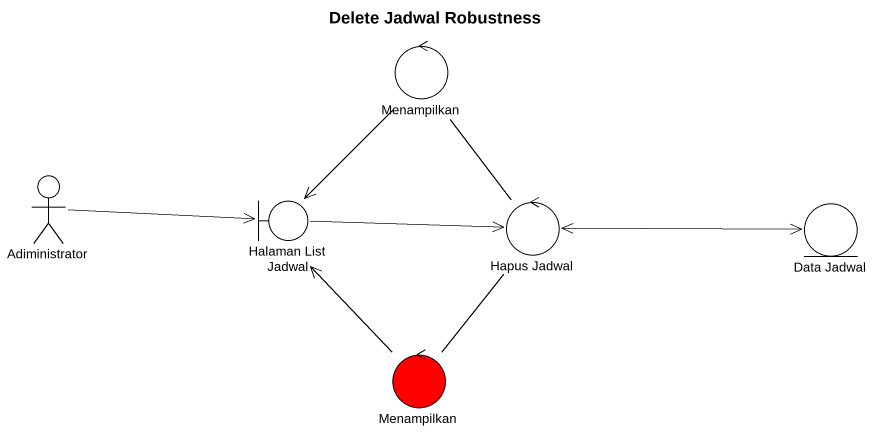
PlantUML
@startuml
title Delete Jadwal Robustness
control Menampilkan
actor Adiministrator
boundary "Halaman List Jadwal" as Halaman_List_Jadwal
control "Hapus Jadwal" as Hapus_Jadwal
entity "Data Jadwal" as Data_Jadwal
control "Menampilkan" as Menampilkan_2 #FF0000
Menampilkan --> Halaman_List_Jadwal
Adiministrator -right-> Halaman_List_Jadwal
Halaman_List_Jadwal -right-> Hapus_Jadwal
Hapus_Jadwal -up- Menampilkan
Hapus_Jadwal <-right-> Data_Jadwal
Hapus_Jadwal -- Menampilkan_2
Menampilkan_2 -up-> Halaman_List_Jadwal
@enduml
